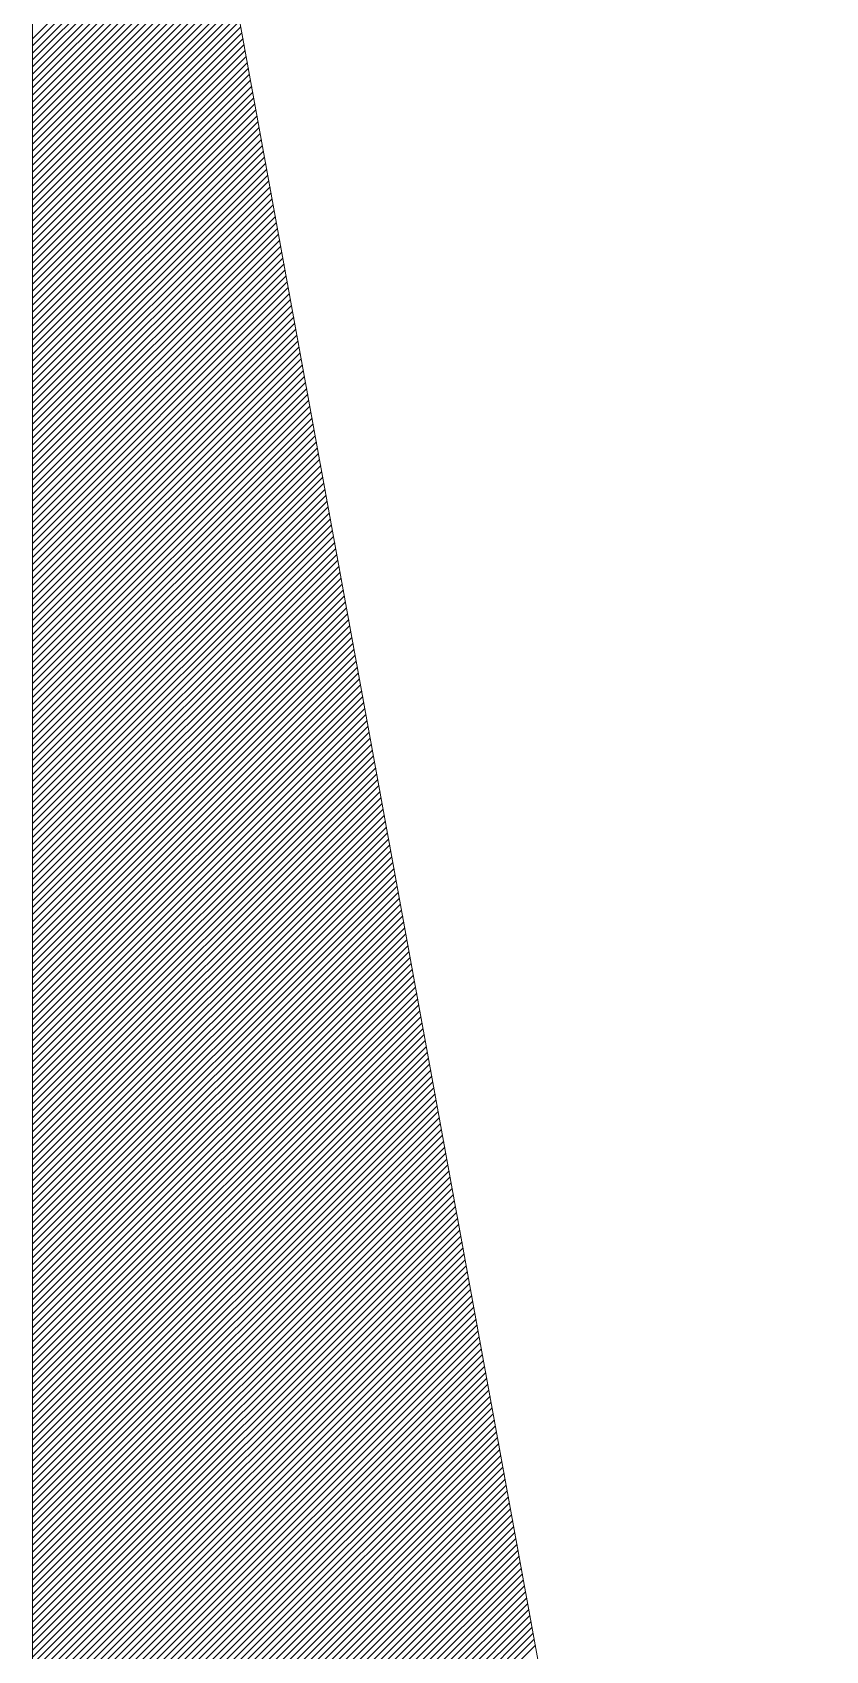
# Model space of a CAD drawing. Header units: millimetres. Extents: x -1319 to 21258, y 10038 to 27532.
# Drawn here: x 16951.78 to 16971.78, y 18647.13 to 18687.97 of the extents above; entities that cross this region are included whole.
import ezdxf

# ---------------------------------------------------------------- set-up
doc = ezdxf.new("R2010")
doc.units = ezdxf.units.MM
doc.layers.add('CIVIL', color=6, linetype='Continuous', lineweight=9)

# ---------------------------------------------------------------- blocks, each defined once
blk = doc.blocks.new('A$C8184bacf')
at = {"layer": 'CIVIL', "color": 1}
for p, q in [((11225, -4914.99, 448149755.598), (11225, -4764.99, 448149755.598)), ((11225, -4764.99, 448149755.598), (11245, -4874.99, 448149755.598))]:
    blk.add_line(p, q, dxfattribs=at)
at = {"layer": 'CIVIL', "color": 1, "linetype": 'Continuous'}
for p, q in [((11229.495, -4789.714, 448149755.598), (11225, -4794.209, 448149755.598)), ((11229.522, -4789.863, 448149755.598), (11225, -4794.386, 448149755.598)), ((11229.55, -4790.013, 448149755.598), (11225, -4794.563, 448149755.598)), ((11229.577, -4790.163, 448149755.598), (11225, -4794.739, 448149755.598)), ((11229.604, -4790.312, 448149755.598), (11225, -4794.916, 448149755.598)), ((11229.631, -4790.462, 448149755.598), (11225, -4795.093, 448149755.598)), ((11229.658, -4790.611, 448149755.598), (11225, -4795.27, 448149755.598)), ((11229.686, -4790.761, 448149755.598), (11225, -4795.446, 448149755.598)), ((11229.713, -4790.91, 448149755.598), (11225, -4795.623, 448149755.598)), ((11229.74, -4791.06, 448149755.598), (11225, -4795.8, 448149755.598)), ((11229.767, -4791.21, 448149755.598), (11225, -4795.977, 448149755.598)), ((11229.794, -4791.359, 448149755.598), (11225, -4796.154, 448149755.598)), ((11229.822, -4791.509, 448149755.598), (11225, -4796.33, 448149755.598)), ((11229.849, -4791.658, 448149755.598), (11225, -4796.507, 448149755.598)), ((11229.876, -4791.808, 448149755.598), (11225, -4796.684, 448149755.598)), ((11229.903, -4791.958, 448149755.598), (11225, -4796.861, 448149755.598)), ((11229.93, -4792.107, 448149755.598), (11225, -4797.037, 448149755.598)), ((11229.957, -4792.257, 448149755.598), (11225, -4797.214, 448149755.598)), ((11229.985, -4792.406, 448149755.598), (11225, -4797.391, 448149755.598)), ((11230.012, -4792.556, 448149755.598), (11225, -4797.568, 448149755.598)), ((11230.039, -4792.705, 448149755.598), (11225, -4797.745, 448149755.598)), ((11230.066, -4792.855, 448149755.598), (11225, -4797.921, 448149755.598)), ((11230.093, -4793.005, 448149755.598), (11225, -4798.098, 448149755.598)), ((11230.121, -4793.154, 448149755.598), (11225, -4798.275, 448149755.598)), ((11230.148, -4793.304, 448149755.598), (11225, -4798.452, 448149755.598)), ((11230.175, -4793.453, 448149755.598), (11225, -4798.628, 448149755.598)), ((11230.202, -4793.603, 448149755.598), (11225, -4798.805, 448149755.598)), ((11230.229, -4793.753, 448149755.598), (11225, -4798.982, 448149755.598)), ((11230.257, -4793.902, 448149755.598), (11225, -4799.159, 448149755.598)), ((11230.284, -4794.052, 448149755.598), (11225, -4799.336, 448149755.598)), ((11230.311, -4794.201, 448149755.598), (11225, -4799.512, 448149755.598)), ((11230.338, -4794.351, 448149755.598), (11225, -4799.689, 448149755.598)), ((11230.365, -4794.5, 448149755.598), (11225, -4799.866, 448149755.598)), ((11230.393, -4794.65, 448149755.598), (11225, -4800.043, 448149755.598)), ((11230.42, -4794.8, 448149755.598), (11225, -4800.219, 448149755.598)), ((11230.447, -4794.949, 448149755.598), (11225, -4800.396, 448149755.598)), ((11230.474, -4795.099, 448149755.598), (11225, -4800.573, 448149755.598)), ((11230.501, -4795.248, 448149755.598), (11225, -4800.75, 448149755.598)), ((11230.529, -4795.398, 448149755.598), (11225, -4800.927, 448149755.598)), ((11230.556, -4795.547, 448149755.598), (11225, -4801.103, 448149755.598)), ((11230.583, -4795.697, 448149755.598), (11225, -4801.28, 448149755.598)), ((11230.61, -4795.847, 448149755.598), (11225, -4801.457, 448149755.598)), ((11230.637, -4795.996, 448149755.598), (11225, -4801.634, 448149755.598)), ((11230.665, -4796.146, 448149755.598), (11225, -4801.81, 448149755.598)), ((11230.692, -4796.295, 448149755.598), (11225, -4801.987, 448149755.598)), ((11230.719, -4796.445, 448149755.598), (11225, -4802.164, 448149755.598)), ((11230.746, -4796.595, 448149755.598), (11225, -4802.341, 448149755.598)), ((11230.773, -4796.744, 448149755.598), (11225, -4802.518, 448149755.598)), ((11230.801, -4796.894, 448149755.598), (11225, -4802.694, 448149755.598)), ((11230.828, -4797.043, 448149755.598), (11225, -4802.871, 448149755.598)), ((11230.855, -4797.193, 448149755.598), (11225, -4803.048, 448149755.598)), ((11230.882, -4797.342, 448149755.598), (11225, -4803.225, 448149755.598)), ((11230.909, -4797.492, 448149755.598), (11225, -4803.401, 448149755.598)), ((11230.937, -4797.642, 448149755.598), (11225, -4803.578, 448149755.598)), ((11230.964, -4797.791, 448149755.598), (11225, -4803.755, 448149755.598)), ((11230.991, -4797.941, 448149755.598), (11225, -4803.932, 448149755.598)), ((11231.018, -4798.09, 448149755.598), (11225, -4804.109, 448149755.598)), ((11231.045, -4798.24, 448149755.598), (11225, -4804.285, 448149755.598)), ((11231.073, -4798.39, 448149755.598), (11225, -4804.462, 448149755.598)), ((11231.1, -4798.539, 448149755.598), (11225, -4804.639, 448149755.598)), ((11231.127, -4798.689, 448149755.598), (11225, -4804.816, 448149755.598)), ((11231.154, -4798.838, 448149755.598), (11225, -4804.992, 448149755.598)), ((11231.181, -4798.988, 448149755.598), (11225, -4805.169, 448149755.598)), ((11231.209, -4799.137, 448149755.598), (11225, -4805.346, 448149755.598)), ((11231.236, -4799.287, 448149755.598), (11225, -4805.523, 448149755.598)), ((11231.263, -4799.437, 448149755.598), (11225, -4805.699, 448149755.598)), ((11231.29, -4799.586, 448149755.598), (11225, -4805.876, 448149755.598)), ((11231.317, -4799.736, 448149755.598), (11225, -4806.053, 448149755.598)), ((11231.345, -4799.885, 448149755.598), (11225, -4806.23, 448149755.598)), ((11231.372, -4800.035, 448149755.598), (11225, -4806.407, 448149755.598)), ((11231.399, -4800.184, 448149755.598), (11225, -4806.583, 448149755.598)), ((11231.426, -4800.334, 448149755.598), (11225, -4806.76, 448149755.598)), ((11231.453, -4800.484, 448149755.598), (11225, -4806.937, 448149755.598)), ((11231.48, -4800.633, 448149755.598), (11225, -4807.114, 448149755.598)), ((11231.508, -4800.783, 448149755.598), (11225, -4807.29, 448149755.598)), ((11231.535, -4800.932, 448149755.598), (11225, -4807.467, 448149755.598)), ((11231.562, -4801.082, 448149755.598), (11225, -4807.644, 448149755.598)), ((11231.589, -4801.232, 448149755.598), (11225, -4807.821, 448149755.598)), ((11231.616, -4801.381, 448149755.598), (11225, -4807.998, 448149755.598)), ((11231.644, -4801.531, 448149755.598), (11225, -4808.174, 448149755.598)), ((11231.671, -4801.68, 448149755.598), (11225, -4808.351, 448149755.598)), ((11231.698, -4801.83, 448149755.598), (11225, -4808.528, 448149755.598)), ((11231.725, -4801.979, 448149755.598), (11225, -4808.705, 448149755.598)), ((11231.752, -4802.129, 448149755.598), (11225, -4808.881, 448149755.598)), ((11231.78, -4802.279, 448149755.598), (11225, -4809.058, 448149755.598)), ((11231.807, -4802.428, 448149755.598), (11225, -4809.235, 448149755.598)), ((11231.834, -4802.578, 448149755.598), (11225, -4809.412, 448149755.598)), ((11231.861, -4802.727, 448149755.598), (11225, -4809.589, 448149755.598)), ((11231.888, -4802.877, 448149755.598), (11225, -4809.765, 448149755.598)), ((11231.916, -4803.026, 448149755.598), (11225, -4809.942, 448149755.598)), ((11231.943, -4803.176, 448149755.598), (11225, -4810.119, 448149755.598)), ((11231.97, -4803.326, 448149755.598), (11225, -4810.296, 448149755.598)), ((11231.997, -4803.475, 448149755.598), (11225, -4810.472, 448149755.598)), ((11232.024, -4803.625, 448149755.598), (11225, -4810.649, 448149755.598)), ((11232.052, -4803.774, 448149755.598), (11225, -4810.826, 448149755.598)), ((11232.079, -4803.924, 448149755.598), (11225, -4811.003, 448149755.598)), ((11232.106, -4804.074, 448149755.598), (11225, -4811.18, 448149755.598)), ((11232.133, -4804.223, 448149755.598), (11225, -4811.356, 448149755.598)), ((11232.16, -4804.373, 448149755.598), (11225, -4811.533, 448149755.598)), ((11232.188, -4804.522, 448149755.598), (11225, -4811.71, 448149755.598)), ((11232.215, -4804.672, 448149755.598), (11225, -4811.887, 448149755.598)), ((11232.242, -4804.821, 448149755.598), (11225, -4812.063, 448149755.598)), ((11232.269, -4804.971, 448149755.598), (11225, -4812.24, 448149755.598)), ((11232.296, -4805.121, 448149755.598), (11225, -4812.417, 448149755.598)), ((11232.324, -4805.27, 448149755.598), (11225, -4812.594, 448149755.598)), ((11232.351, -4805.42, 448149755.598), (11225, -4812.771, 448149755.598)), ((11232.378, -4805.569, 448149755.598), (11225, -4812.947, 448149755.598)), ((11232.405, -4805.719, 448149755.598), (11225, -4813.124, 448149755.598)), ((11232.432, -4805.869, 448149755.598), (11225, -4813.301, 448149755.598)), ((11232.46, -4806.018, 448149755.598), (11225, -4813.478, 448149755.598)), ((11232.487, -4806.168, 448149755.598), (11225, -4813.654, 448149755.598)), ((11232.514, -4806.317, 448149755.598), (11225, -4813.831, 448149755.598)), ((11232.541, -4806.467, 448149755.598), (11225, -4814.008, 448149755.598)), ((11232.568, -4806.616, 448149755.598), (11225, -4814.185, 448149755.598)), ((11232.596, -4806.766, 448149755.598), (11225, -4814.362, 448149755.598)), ((11232.623, -4806.916, 448149755.598), (11225, -4814.538, 448149755.598)), ((11232.65, -4807.065, 448149755.598), (11225, -4814.715, 448149755.598)), ((11232.677, -4807.215, 448149755.598), (11225, -4814.892, 448149755.598)), ((11232.704, -4807.364, 448149755.598), (11225, -4815.069, 448149755.598)), ((11232.732, -4807.514, 448149755.598), (11225, -4815.245, 448149755.598)), ((11232.759, -4807.663, 448149755.598), (11225, -4815.422, 448149755.598)), ((11232.786, -4807.813, 448149755.598), (11225, -4815.599, 448149755.598)), ((11232.813, -4807.963, 448149755.598), (11225, -4815.776, 448149755.598)), ((11232.84, -4808.112, 448149755.598), (11225, -4815.953, 448149755.598)), ((11232.868, -4808.262, 448149755.598), (11225, -4816.129, 448149755.598)), ((11232.895, -4808.411, 448149755.598), (11225, -4816.306, 448149755.598)), ((11232.922, -4808.561, 448149755.598), (11225, -4816.483, 448149755.598)), ((11232.949, -4808.711, 448149755.598), (11225, -4816.66, 448149755.598)), ((11232.976, -4808.86, 448149755.598), (11225, -4816.836, 448149755.598)), ((11233.003, -4809.01, 448149755.598), (11225, -4817.013, 448149755.598)), ((11233.031, -4809.159, 448149755.598), (11225, -4817.19, 448149755.598)), ((11233.058, -4809.309, 448149755.598), (11225, -4817.367, 448149755.598)), ((11233.085, -4809.458, 448149755.598), (11225, -4817.544, 448149755.598)), ((11233.112, -4809.608, 448149755.598), (11225, -4817.72, 448149755.598)), ((11233.139, -4809.758, 448149755.598), (11225, -4817.897, 448149755.598)), ((11233.167, -4809.907, 448149755.598), (11225, -4818.074, 448149755.598)), ((11233.194, -4810.057, 448149755.598), (11225, -4818.251, 448149755.598)), ((11233.221, -4810.206, 448149755.598), (11225, -4818.427, 448149755.598)), ((11233.248, -4810.356, 448149755.598), (11225, -4818.604, 448149755.598)), ((11233.275, -4810.506, 448149755.598), (11225, -4818.781, 448149755.598)), ((11233.303, -4810.655, 448149755.598), (11225, -4818.958, 448149755.598)), ((11233.33, -4810.805, 448149755.598), (11225, -4819.135, 448149755.598)), ((11233.357, -4810.954, 448149755.598), (11225, -4819.311, 448149755.598)), ((11233.384, -4811.104, 448149755.598), (11225, -4819.488, 448149755.598)), ((11233.411, -4811.253, 448149755.598), (11225, -4819.665, 448149755.598)), ((11233.439, -4811.403, 448149755.598), (11225, -4819.842, 448149755.598)), ((11233.466, -4811.553, 448149755.598), (11225, -4820.018, 448149755.598)), ((11233.493, -4811.702, 448149755.598), (11225, -4820.195, 448149755.598)), ((11233.52, -4811.852, 448149755.598), (11225, -4820.372, 448149755.598)), ((11233.547, -4812.001, 448149755.598), (11225, -4820.549, 448149755.598)), ((11233.575, -4812.151, 448149755.598), (11225, -4820.726, 448149755.598)), ((11233.602, -4812.3, 448149755.598), (11225, -4820.902, 448149755.598)), ((11233.629, -4812.45, 448149755.598), (11225, -4821.079, 448149755.598)), ((11233.656, -4812.6, 448149755.598), (11225, -4821.256, 448149755.598)), ((11233.683, -4812.749, 448149755.598), (11225, -4821.433, 448149755.598)), ((11233.711, -4812.899, 448149755.598), (11225, -4821.609, 448149755.598)), ((11233.738, -4813.048, 448149755.598), (11225, -4821.786, 448149755.598)), ((11233.765, -4813.198, 448149755.598), (11225, -4821.963, 448149755.598)), ((11233.792, -4813.348, 448149755.598), (11225, -4822.14, 448149755.598)), ((11233.819, -4813.497, 448149755.598), (11225, -4822.317, 448149755.598)), ((11233.847, -4813.647, 448149755.598), (11225, -4822.493, 448149755.598)), ((11233.874, -4813.796, 448149755.598), (11225, -4822.67, 448149755.598)), ((11233.901, -4813.946, 448149755.598), (11225, -4822.847, 448149755.598)), ((11233.928, -4814.095, 448149755.598), (11225, -4823.024, 448149755.598)), ((11233.955, -4814.245, 448149755.598), (11225, -4823.2, 448149755.598)), ((11233.983, -4814.395, 448149755.598), (11225, -4823.377, 448149755.598)), ((11234.01, -4814.544, 448149755.598), (11225, -4823.554, 448149755.598)), ((11234.037, -4814.694, 448149755.598), (11225, -4823.731, 448149755.598)), ((11234.064, -4814.843, 448149755.598), (11225, -4823.907, 448149755.598)), ((11234.091, -4814.993, 448149755.598), (11225, -4824.084, 448149755.598)), ((11234.119, -4815.142, 448149755.598), (11225, -4824.261, 448149755.598)), ((11234.146, -4815.292, 448149755.598), (11225, -4824.438, 448149755.598)), ((11234.173, -4815.442, 448149755.598), (11225, -4824.615, 448149755.598)), ((11234.2, -4815.591, 448149755.598), (11225, -4824.791, 448149755.598)), ((11234.227, -4815.741, 448149755.598), (11225, -4824.968, 448149755.598)), ((11234.255, -4815.89, 448149755.598), (11225, -4825.145, 448149755.598)), ((11234.282, -4816.04, 448149755.598), (11225, -4825.322, 448149755.598)), ((11234.309, -4816.19, 448149755.598), (11225, -4825.498, 448149755.598)), ((11234.336, -4816.339, 448149755.598), (11225, -4825.675, 448149755.598)), ((11234.363, -4816.489, 448149755.598), (11225, -4825.852, 448149755.598)), ((11234.391, -4816.638, 448149755.598), (11225, -4826.029, 448149755.598)), ((11234.418, -4816.788, 448149755.598), (11225, -4826.206, 448149755.598)), ((11234.445, -4816.937, 448149755.598), (11225, -4826.382, 448149755.598)), ((11234.472, -4817.087, 448149755.598), (11225, -4826.559, 448149755.598)), ((11234.499, -4817.237, 448149755.598), (11225, -4826.736, 448149755.598)), ((11234.526, -4817.386, 448149755.598), (11225, -4826.913, 448149755.598)), ((11234.554, -4817.536, 448149755.598), (11225, -4827.089, 448149755.598)), ((11234.581, -4817.685, 448149755.598), (11225, -4827.266, 448149755.598)), ((11234.608, -4817.835, 448149755.598), (11225, -4827.443, 448149755.598)), ((11234.635, -4817.985, 448149755.598), (11225, -4827.62, 448149755.598)), ((11234.662, -4818.134, 448149755.598), (11225, -4827.797, 448149755.598)), ((11234.69, -4818.284, 448149755.598), (11225, -4827.973, 448149755.598)), ((11234.717, -4818.433, 448149755.598), (11225, -4828.15, 448149755.598)), ((11234.744, -4818.583, 448149755.598), (11225, -4828.327, 448149755.598)), ((11234.771, -4818.732, 448149755.598), (11225, -4828.504, 448149755.598)), ((11234.798, -4818.882, 448149755.598), (11225, -4828.68, 448149755.598)), ((11234.826, -4819.032, 448149755.598), (11225, -4828.857, 448149755.598)), ((11234.853, -4819.181, 448149755.598), (11225, -4829.034, 448149755.598)), ((11234.88, -4819.331, 448149755.598), (11225, -4829.211, 448149755.598)), ((11234.907, -4819.48, 448149755.598), (11225, -4829.388, 448149755.598)), ((11234.934, -4819.63, 448149755.598), (11225, -4829.564, 448149755.598)), ((11234.962, -4819.779, 448149755.598), (11225, -4829.741, 448149755.598)), ((11234.989, -4819.929, 448149755.598), (11225, -4829.918, 448149755.598)), ((11235.016, -4820.079, 448149755.598), (11225, -4830.095, 448149755.598)), ((11235.043, -4820.228, 448149755.598), (11225, -4830.271, 448149755.598)), ((11235.07, -4820.378, 448149755.598), (11225, -4830.448, 448149755.598)), ((11235.098, -4820.527, 448149755.598), (11225, -4830.625, 448149755.598)), ((11235.125, -4820.677, 448149755.598), (11225, -4830.802, 448149755.598)), ((11235.152, -4820.827, 448149755.598), (11225, -4830.979, 448149755.598)), ((11235.179, -4820.976, 448149755.598), (11225, -4831.155, 448149755.598)), ((11235.206, -4821.126, 448149755.598), (11225, -4831.332, 448149755.598)), ((11235.234, -4821.275, 448149755.598), (11225, -4831.509, 448149755.598)), ((11235.261, -4821.425, 448149755.598), (11225, -4831.686, 448149755.598)), ((11235.288, -4821.574, 448149755.598), (11225, -4831.862, 448149755.598)), ((11235.315, -4821.724, 448149755.598), (11225, -4832.039, 448149755.598)), ((11235.342, -4821.874, 448149755.598), (11225, -4832.216, 448149755.598)), ((11235.37, -4822.023, 448149755.598), (11225, -4832.393, 448149755.598)), ((11235.397, -4822.173, 448149755.598), (11225, -4832.57, 448149755.598)), ((11235.424, -4822.322, 448149755.598), (11225, -4832.746, 448149755.598)), ((11235.451, -4822.472, 448149755.598), (11225, -4832.923, 448149755.598)), ((11235.478, -4822.622, 448149755.598), (11225, -4833.1, 448149755.598)), ((11235.506, -4822.771, 448149755.598), (11225, -4833.277, 448149755.598)), ((11235.533, -4822.921, 448149755.598), (11225, -4833.453, 448149755.598)), ((11235.56, -4823.07, 448149755.598), (11225, -4833.63, 448149755.598)), ((11235.587, -4823.22, 448149755.598), (11225, -4833.807, 448149755.598)), ((11235.614, -4823.369, 448149755.598), (11225, -4833.984, 448149755.598)), ((11235.642, -4823.519, 448149755.598), (11225, -4834.161, 448149755.598)), ((11235.669, -4823.669, 448149755.598), (11225, -4834.337, 448149755.598)), ((11235.696, -4823.818, 448149755.598), (11225, -4834.514, 448149755.598)), ((11235.723, -4823.968, 448149755.598), (11225, -4834.691, 448149755.598)), ((11235.75, -4824.117, 448149755.598), (11225, -4834.868, 448149755.598)), ((11235.778, -4824.267, 448149755.598), (11225, -4835.044, 448149755.598)), ((11235.805, -4824.416, 448149755.598), (11225, -4835.221, 448149755.598)), ((11235.832, -4824.566, 448149755.598), (11225, -4835.398, 448149755.598)), ((11235.859, -4824.716, 448149755.598), (11225, -4835.575, 448149755.598)), ((11235.886, -4824.865, 448149755.598), (11225, -4835.752, 448149755.598)), ((11235.914, -4825.015, 448149755.598), (11225, -4835.928, 448149755.598)), ((11235.941, -4825.164, 448149755.598), (11225, -4836.105, 448149755.598)), ((11235.968, -4825.314, 448149755.598), (11225, -4836.282, 448149755.598)), ((11235.995, -4825.464, 448149755.598), (11225, -4836.459, 448149755.598)), ((11236.022, -4825.613, 448149755.598), (11225, -4836.635, 448149755.598)), ((11236.049, -4825.763, 448149755.598), (11225, -4836.812, 448149755.598)), ((11236.077, -4825.912, 448149755.598), (11225, -4836.989, 448149755.598)), ((11236.104, -4826.062, 448149755.598), (11225, -4837.166, 448149755.598)), ((11236.131, -4826.211, 448149755.598), (11225, -4837.343, 448149755.598)), ((11236.158, -4826.361, 448149755.598), (11225, -4837.519, 448149755.598)), ((11236.185, -4826.511, 448149755.598), (11225, -4837.696, 448149755.598)), ((11236.213, -4826.66, 448149755.598), (11225, -4837.873, 448149755.598)), ((11236.24, -4826.81, 448149755.598), (11225, -4838.05, 448149755.598)), ((11236.267, -4826.959, 448149755.598), (11225, -4838.226, 448149755.598)), ((11236.294, -4827.109, 448149755.598), (11225, -4838.403, 448149755.598)), ((11236.321, -4827.259, 448149755.598), (11225, -4838.58, 448149755.598)), ((11236.349, -4827.408, 448149755.598), (11225, -4838.757, 448149755.598)), ((11236.376, -4827.558, 448149755.598), (11225, -4838.934, 448149755.598)), ((11236.403, -4827.707, 448149755.598), (11225, -4839.11, 448149755.598)), ((11236.43, -4827.857, 448149755.598), (11225, -4839.287, 448149755.598)), ((11236.457, -4828.006, 448149755.598), (11225, -4839.464, 448149755.598)), ((11236.485, -4828.156, 448149755.598), (11225, -4839.641, 448149755.598)), ((11236.512, -4828.306, 448149755.598), (11225, -4839.817, 448149755.598)), ((11236.539, -4828.455, 448149755.598), (11225, -4839.994, 448149755.598)), ((11236.566, -4828.605, 448149755.598), (11225, -4840.171, 448149755.598)), ((11236.593, -4828.754, 448149755.598), (11225, -4840.348, 448149755.598)), ((11236.621, -4828.904, 448149755.598), (11225, -4840.525, 448149755.598)), ((11236.648, -4829.053, 448149755.598), (11225, -4840.701, 448149755.598)), ((11236.675, -4829.203, 448149755.598), (11225, -4840.878, 448149755.598)), ((11236.702, -4829.353, 448149755.598), (11225, -4841.055, 448149755.598)), ((11236.729, -4829.502, 448149755.598), (11225, -4841.232, 448149755.598)), ((11236.757, -4829.652, 448149755.598), (11225, -4841.408, 448149755.598)), ((11236.784, -4829.801, 448149755.598), (11225, -4841.585, 448149755.598)), ((11236.811, -4829.951, 448149755.598), (11225, -4841.762, 448149755.598)), ((11236.838, -4830.101, 448149755.598), (11225, -4841.939, 448149755.598)), ((11236.865, -4830.25, 448149755.598), (11225, -4842.115, 448149755.598)), ((11236.893, -4830.4, 448149755.598), (11225, -4842.292, 448149755.598)), ((11236.92, -4830.549, 448149755.598), (11225, -4842.469, 448149755.598)), ((11236.947, -4830.699, 448149755.598), (11225, -4842.646, 448149755.598)), ((11236.974, -4830.848, 448149755.598), (11225, -4842.823, 448149755.598)), ((11237.001, -4830.998, 448149755.598), (11225, -4842.999, 448149755.598)), ((11237.029, -4831.148, 448149755.598), (11225, -4843.176, 448149755.598)), ((11237.056, -4831.297, 448149755.598), (11225, -4843.353, 448149755.598)), ((11237.083, -4831.447, 448149755.598), (11225, -4843.53, 448149755.598)), ((11237.11, -4831.596, 448149755.598), (11225, -4843.706, 448149755.598)), ((11237.137, -4831.746, 448149755.598), (11225, -4843.883, 448149755.598)), ((11237.165, -4831.895, 448149755.598), (11225, -4844.06, 448149755.598)), ((11237.192, -4832.045, 448149755.598), (11225, -4844.237, 448149755.598)), ((11237.219, -4832.195, 448149755.598), (11225, -4844.414, 448149755.598)), ((11237.246, -4832.344, 448149755.598), (11225, -4844.59, 448149755.598)), ((11237.273, -4832.494, 448149755.598), (11225, -4844.767, 448149755.598)), ((11237.301, -4832.643, 448149755.598), (11225, -4844.944, 448149755.598)), ((11237.328, -4832.793, 448149755.598), (11225, -4845.121, 448149755.598)), ((11237.355, -4832.943, 448149755.598), (11225, -4845.297, 448149755.598)), ((11237.382, -4833.092, 448149755.598), (11225, -4845.474, 448149755.598)), ((11237.409, -4833.242, 448149755.598), (11225, -4845.651, 448149755.598)), ((11237.437, -4833.391, 448149755.598), (11225, -4845.828, 448149755.598)), ((11237.464, -4833.541, 448149755.598), (11225, -4846.005, 448149755.598)), ((11237.491, -4833.69, 448149755.598), (11225, -4846.181, 448149755.598)), ((11237.518, -4833.84, 448149755.598), (11225, -4846.358, 448149755.598)), ((11237.545, -4833.99, 448149755.598), (11225, -4846.535, 448149755.598)), ((11237.572, -4834.139, 448149755.598), (11225, -4846.712, 448149755.598)), ((11237.6, -4834.289, 448149755.598), (11225, -4846.888, 448149755.598)), ((11237.627, -4834.438, 448149755.598), (11225, -4847.065, 448149755.598)), ((11237.654, -4834.588, 448149755.598), (11225, -4847.242, 448149755.598)), ((11237.681, -4834.738, 448149755.598), (11225, -4847.419, 448149755.598))]:
    blk.add_line(p, q, dxfattribs=at)

msp = doc.modelspace()

# ---------------------------------------------------------------- block references
msp.add_blockref('A$C8184bacf', (5726.781, 23482.011))

doc.saveas('drawing.dxf')
